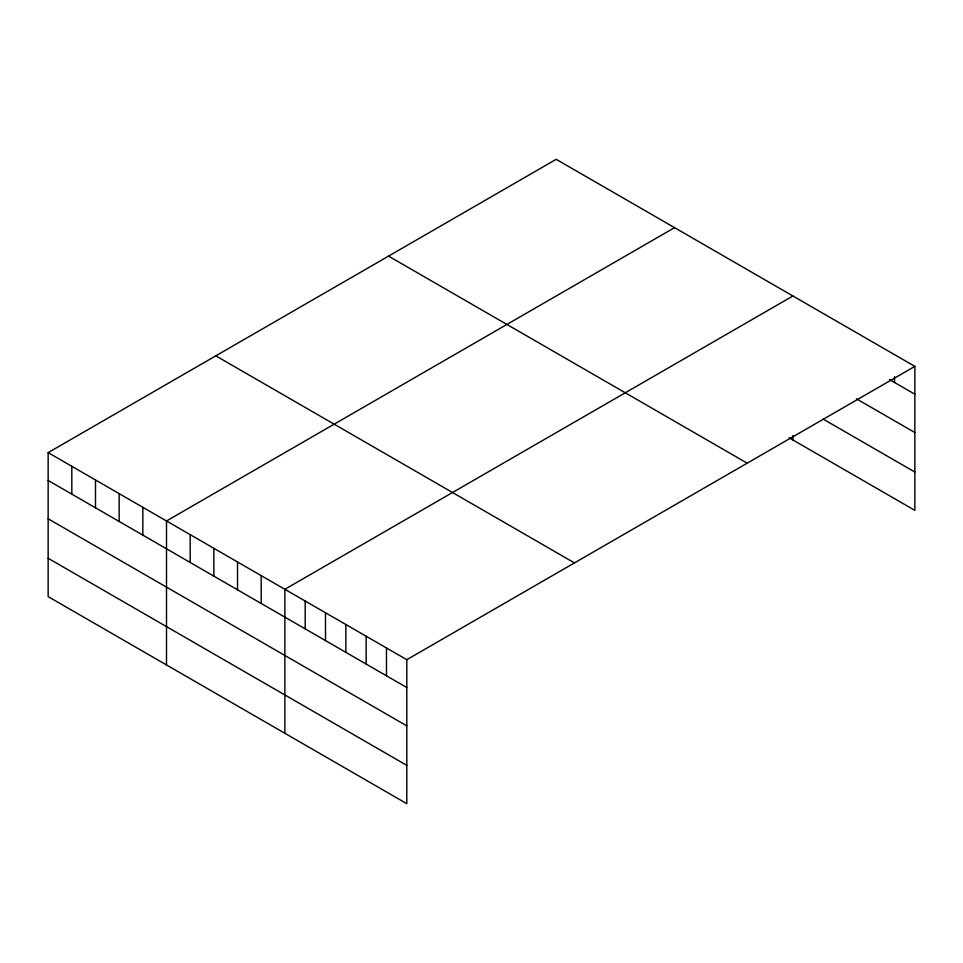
<?xml version="1.0" encoding="UTF-8"?>
<svg xmlns="http://www.w3.org/2000/svg" width="963" height="963" viewBox="0 0 963 963"><rect width="100%" height="100%" fill="white"/><g stroke="black" fill="none" stroke-linecap="round" stroke-linejoin="round"><path stroke-width="1.44" d="M914.85 366.385L406.807 659.703L406.807 803.684L48.15 596.615L48.15 452.634L556.193 159.316L914.85 366.385L914.85 510.366L789.166 437.804M674.557 227.653L166.503 520.971L166.503 664.939M792.91 295.99L284.867 589.308L284.867 733.276M889.451 379.542L914.85 394.216M856.42 398.802L914.85 432.543M823.389 419.23L914.85 472.039M388.546 256.11L747.192 463.179M215.808 355.841L574.454 562.91M48.15 452.634L406.807 659.703M48.15 480.465L406.807 687.534M48.15 518.792L406.807 725.861M48.15 558.287L406.807 765.356M894.531 376.617L894.531 382.48M792.91 435.541L792.91 439.959M386.476 647.967L386.476 675.797M366.157 636.242L366.157 664.061M345.837 624.505L345.837 652.336M325.506 612.769L325.506 640.6M305.187 601.032L305.187 628.863M261.19 575.633L261.19 603.464M237.524 561.971L237.524 589.801M213.846 548.308L213.846 576.127M190.18 534.634L190.18 562.464M142.837 507.308L142.837 535.127M119.159 493.634L119.159 521.465M95.493 479.971L95.493 507.802M71.816 466.309L71.816 494.127"/></g></svg>
